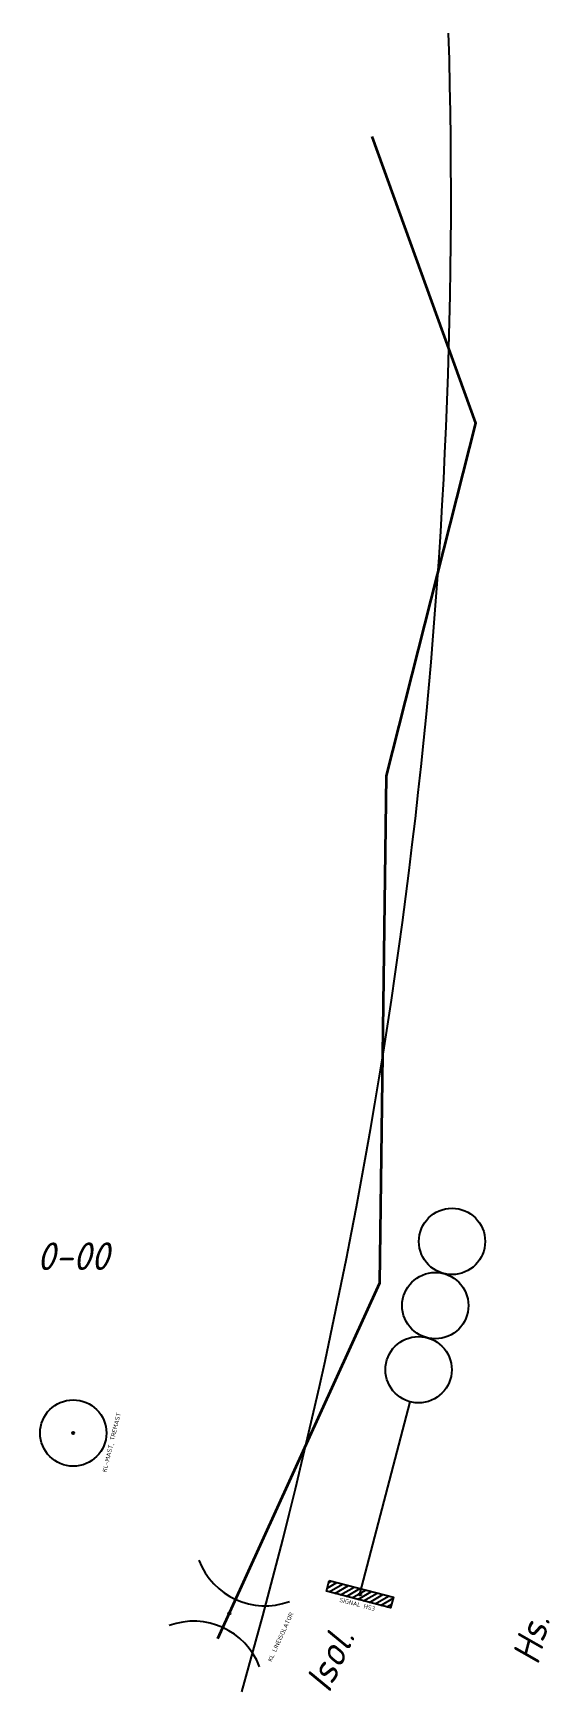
# Model space of a CAD drawing. Header units: metres. Extents: x -10.5 to 12.9, y -6.1 to 68.9.
import ezdxf
from ezdxf.enums import TextEntityAlignment as Align

# ---------------------------------------------------------------- set-up
doc = ezdxf.new("R2010")
doc.units = ezdxf.units.M
for name, color, linetype in [('JBTEH@OBJEKTBESKRIVELSE', 62, 'Continuous'), ('JBTEH@OBJEKTNAVN', 62, 'Continuous'), ('JBTEH@SPENNLENGDE', 62, 'Continuous'), ('JBTEH_ISO', 2, 'Continuous'), ('JBTEH_KTL_Kontaktledning_Kjørbar', 7, 'Continuous'), ('JBTEH_MAS', 2, 'Continuous'), ('JBTKO_SPO', 2, 'Continuous'), ('JBTRC$$INNSETTINGSPUNKT', 62, 'Continuous'), ('JBTRC$$SYMBOLBESKRIVELSE', 62, 'Continuous'), ('JBTSA@OBJEKTBESKRIVELSE', 62, 'Continuous'), ('JBTSA@OBJEKTNAVN', 62, 'Continuous'), ('JBTSA_SIG', 2, 'Continuous')]:
    doc.layers.add(name, color=color, linetype=linetype)
doc.styles.add('ISO', font='iso3098.shx')

# ---------------------------------------------------------------- blocks, each defined once
blk = doc.blocks.new('NO-BN-2D-JBTRC_INNSETTINGSPUNKT-Schematic')
at = {"layer": 'JBTRC$$INNSETTINGSPUNKT', "linetype": 'ByBlock', "lineweight": -2, "transparency": 16777216}
for p, q in [((-0.05, 0), (0.05, 0)), ((0, -0.05), (0, 0.05))]:
    blk.add_line(p, q, dxfattribs=at)
blk.add_circle((0, 0), 0.05, dxfattribs=at)
blk = doc.blocks.new('NO-BN-2D-JBTEH_MAS-TREMAST-Geographic')
at = {"color": 0, "linetype": 'ByBlock', "lineweight": -2, "transparency": 16777216}
blk.add_circle((0, 0), 1.5, dxfattribs=at)
at = {"layer": 'JBTRC$$SYMBOLBESKRIVELSE', "linetype": 'ByBlock', "lineweight": -2, "transparency": 16777216, "insert": (0, -1.80928), "char_height": 0.2, "width": 4, "attachment_point": 5, "style": 'ISO'}
blk.add_mtext('KL-MAST, TREMAST', dxfattribs=at)
blk = doc.blocks.new('*Z1')
at = {"color": 0, "linetype": 'ByBlock', "lineweight": -2, "transparency": 16777216, "rotation": 76.2869779460852}
for name in ['NO-BN-2D-JBTEH_MAS-TREMAST-Geographic', 'NO-BN-2D-JBTRC_INNSETTINGSPUNKT-Schematic']:
    blk.add_blockref(name, (0, 0), dxfattribs=at)
at = {"layer": 'JBTEH@OBJEKTBESKRIVELSE', "color": 0, "linetype": 'ByBlock', "lineweight": -2, "transparency": 16777216, "style": 'ISO'}
blk.add_attdef('OBJEKTBESKRIVELSE', text='', height=0.9, dxfattribs=at).set_placement((0, 11), align=Align.MIDDLE_CENTER)
at = {"layer": 'JBTEH@OBJEKTNAVN', "color": 0, "linetype": 'ByBlock', "lineweight": -2, "transparency": 16777216, "style": 'ISO', "oblique": 15}
blk.add_attdef('OBJEKTNAVN', text='', height=1.25, dxfattribs=at).set_placement((0, 8), align=Align.MIDDLE_CENTER)
at = {"layer": 'JBTEH@SPENNLENGDE', "linetype": 'ByBlock', "lineweight": -2, "transparency": 16777216, "style": 'ISO'}
for tag, p in [('SPENNLENGDE2', (-15, 7)), ('SPENNLENGDE', (-15, 5))]:
    blk.add_attdef(tag, text='', height=0.9, dxfattribs=at).set_placement(p, align=Align.MIDDLE_CENTER)
blk = doc.blocks.new('NO-BN-2D-JBTEH_ISO-ISOLATOR-LINEISOLATOR-Geographic')
at = {"color": 0, "linetype": 'ByBlock', "lineweight": -2, "transparency": 16777216}
for centre, start, end in [((-3.895, 0), 315.24934, 44.75066), ((3.895, 0), 135.24934, 224.75066)]:
    blk.add_arc(centre, 3.196, start, end, dxfattribs=at)
at = {"layer": 'JBTRC$$SYMBOLBESKRIVELSE', "linetype": 'ByBlock', "lineweight": -2, "transparency": 16777216, "insert": (0, -2.552), "char_height": 0.2, "width": 4, "attachment_point": 5, "style": 'ISO'}
blk.add_mtext('KL LINEISOLATOR', dxfattribs=at)
blk = doc.blocks.new('*Z5')
at = {"color": 0, "linetype": 'ByBlock', "lineweight": -2, "transparency": 16777216}
for name in ['NO-BN-2D-JBTEH_ISO-ISOLATOR-LINEISOLATOR-Geographic', 'NO-BN-2D-JBTRC_INNSETTINGSPUNKT-Schematic']:
    blk.add_blockref(name, (0, 0), dxfattribs=at)
at = {"layer": 'JBTEH@OBJEKTBESKRIVELSE', "color": 0, "linetype": 'ByBlock', "lineweight": -2, "transparency": 16777216, "style": 'ISO'}
blk.add_attdef('OBJEKTBESKRIVELSE', text='', height=0.9, dxfattribs=at).set_placement((0, 7), align=Align.MIDDLE_CENTER)
at = {"layer": 'JBTEH@OBJEKTNAVN', "color": 0, "linetype": 'ByBlock', "lineweight": -2, "transparency": 16777216, "style": 'ISO', "oblique": 15}
blk.add_attdef('OBJEKTNAVN', text='', height=1.25, dxfattribs=at).set_placement((0, 5), align=Align.MIDDLE_CENTER)
blk = doc.blocks.new('NO-BN-2D-JBTSA_SIG-SIGNAL-HS3-Geographic')
at = {"color": 0, "linetype": 'ByBlock', "lineweight": -2, "transparency": 16777216}
blk.add_line((0, 0), (0, 9), dxfattribs=at)
at = {"color": 0, "linetype": 'Continuous', "lineweight": -2, "transparency": 16777216}
for p, q in [((-1.5, 0.166), (-1.416, 0.25)), ((-1.5, -0.103), (-1.147, 0.25)), ((-1.378, -0.25), (-0.878, 0.25)), ((-1.108, -0.25), (-0.608, 0.25)), ((-0.839, -0.25), (-0.339, 0.25)), ((-0.569, -0.25), (-0.069, 0.25)), ((-0.3, -0.25), (0.2, 0.25)), ((-0.031, -0.25), (0.469, 0.25)), ((0.239, -0.25), (0.739, 0.25)), ((0.508, -0.25), (1.008, 0.25)), ((0.778, -0.25), (1.278, 0.25)), ((1.047, -0.25), (1.5, 0.203)), ((1.316, -0.25), (1.5, -0.066))]:
    blk.add_line(p, q, dxfattribs=at)
at = {"color": 0, "linetype": 'ByBlock', "lineweight": -2, "transparency": 16777216}
blk.add_lwpolyline([(-1.5, 0.25), (1.5, 0.25), (1.5, -0.25), (-1.5, -0.25)], close=True, dxfattribs=at)
for centre in [(0, 16.5), (0, 13.5), (0, 10.5)]:
    blk.add_circle(centre, 1.5, dxfattribs=at)
at = {"layer": 'JBTRC$$SYMBOLBESKRIVELSE', "linetype": 'ByBlock', "lineweight": -2, "transparency": 16777216, "insert": (0, -0.468), "char_height": 0.2, "width": 4, "attachment_point": 5, "style": 'ISO'}
blk.add_mtext('SIGNAL HS3', dxfattribs=at)
blk = doc.blocks.new('*Z45')
at = {"color": 0, "linetype": 'ByBlock', "lineweight": -2, "transparency": 16777216, "rotation": 270}
blk.add_blockref('NO-BN-2D-JBTSA_SIG-SIGNAL-HS3-Geographic', (0, 0), dxfattribs=at)
at = {"color": 0, "linetype": 'ByBlock', "lineweight": -2, "transparency": 16777216}
blk.add_blockref('NO-BN-2D-JBTRC_INNSETTINGSPUNKT-Schematic', (0, 0), dxfattribs=at)
at = {"layer": 'JBTSA@OBJEKTBESKRIVELSE', "color": 0, "linetype": 'ByBlock', "lineweight": -2, "transparency": 16777216, "style": 'ISO'}
blk.add_attdef('OBJEKTBESKRIVELSE', text='', height=0.9, dxfattribs=at).set_placement((0, -11), align=Align.MIDDLE_CENTER)
at = {"layer": 'JBTSA@OBJEKTNAVN', "color": 0, "linetype": 'ByBlock', "lineweight": -2, "transparency": 16777216, "style": 'ISO', "oblique": 15}
blk.add_attdef('OBJEKTNAVN', text='', height=1.25, dxfattribs=at).set_placement((0, -8), align=Align.MIDDLE_CENTER)

msp = doc.modelspace()

# ---------------------------------------------------------------- linework, layer by layer
at = {"layer": 'JBTEH_KTL_Kontaktledning_Kjørbar', "color": 7, "linetype": 'Continuous', "lineweight": 35, "flags": 128}
msp.add_lwpolyline([(-2.16, -3.697), (5.172, 12.392), (5.464, 35.338), (9.509, 51.293), (4.821, 64.256)], dxfattribs=at)
at = {"layer": 'JBTKO_SPO', "flags": 128}
msp.add_lwpolyline([(-1.085, -6.114, 0.077146), (8.282, 68.936)], format="xyb", dxfattribs=at)

# ---------------------------------------------------------------- block references
at = {"layer": 'JBTEH_ISO'}
ref = msp.add_blockref('*Z5', (-1.647, -2.572), dxfattribs=dict(at, rotation=65.50171937022945))
ref.add_attrib('OBJEKTNAVN', 'Isol.', dxfattribs={"layer": 'JBTEH@OBJEKTNAVN', "color": 0, "linetype": 'ByBlock', "lineweight": -2, "transparency": 16777216, "height": 1.25, "rotation": 65.50172, "style": 'ISO', "oblique": 15}).set_placement((2.903, -4.645), align=Align.MIDDLE_CENTER)
at = {"layer": 'JBTEH_MAS'}
ref = msp.add_blockref('*Z1', (-8.712, 5.596, 3.914), dxfattribs=at)
ref.add_attrib('OBJEKTNAVN', '0-00', dxfattribs={"layer": 'JBTEH@OBJEKTNAVN', "color": 0, "linetype": 'ByBlock', "lineweight": -2, "transparency": 16777216, "height": 1.25, "rotation": 0.10405, "style": 'ISO', "oblique": 15}).set_placement((-8.726, 13.596, 3.914), align=Align.MIDDLE_CENTER)
at = {"layer": 'JBTSA_SIG'}
ref = msp.add_blockref('*Z45', (4.267, -1.7, 3.125), dxfattribs=dict(at, rotation=75.36955267971791))
ref.add_attrib('OBJEKTNAVN', 'Hs.', dxfattribs={"layer": 'JBTSA@OBJEKTNAVN', "color": 0, "linetype": 'ByBlock', "lineweight": -2, "transparency": 16777216, "height": 1.25, "rotation": 75.36955, "style": 'ISO', "oblique": 15}).set_placement((12.008, -3.721, 3.125), align=Align.MIDDLE_CENTER)

doc.saveas('drawing.dxf')
